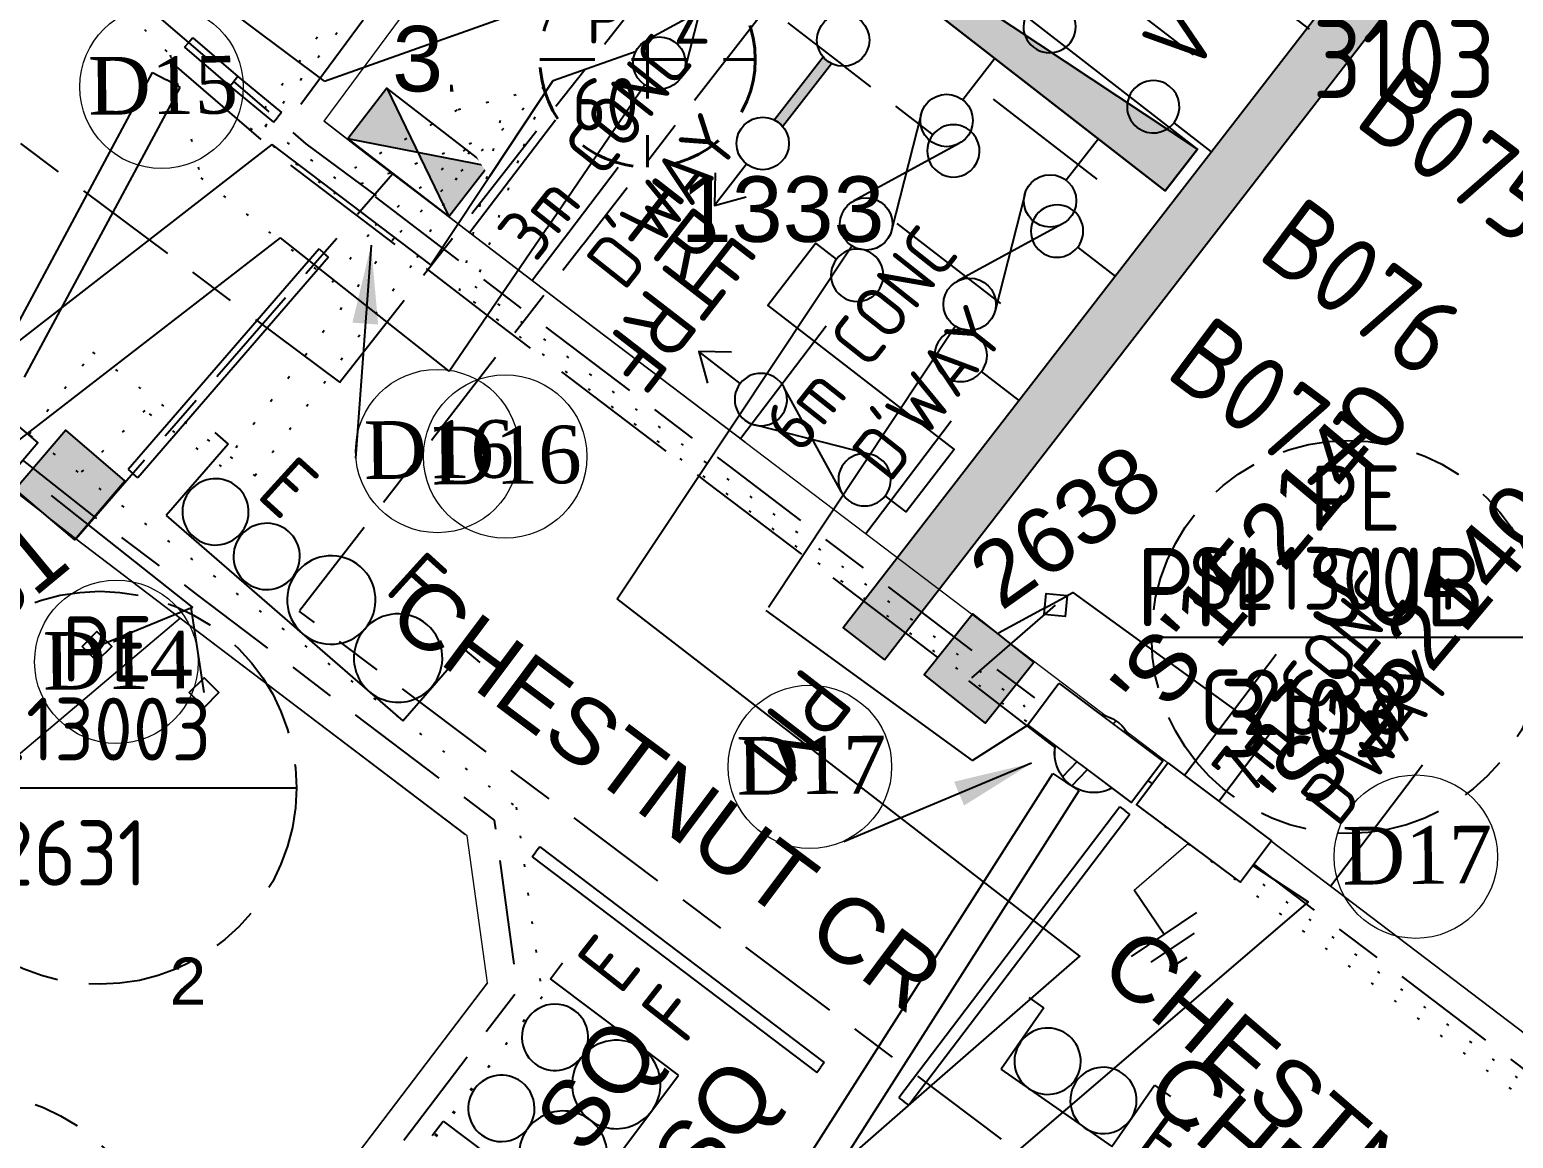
# Model space of a CAD drawing. Header units: metres. Extents: x 298214 to 299272, y 6265564 to 6266203.
# Drawn here: x 298775.7 to 298832.3, y 6265861.8 to 6265904.1 of the extents above; entities that cross this region are included whole.
import ezdxf
from ezdxf.enums import TextEntityAlignment as Align

# ---------------------------------------------------------------- set-up
doc = ezdxf.new("R2010")
doc.units = ezdxf.units.M
for name, pattern in [('Cable Exist UG', [8.2, 4, -1.2, 1.8, -1.2]), ('Cable Remove', [2, 0, -2]), ('Dash', [5, 3, -2]), ('IE Trench LV', [6.5, 5, -1.5]), ('IECLCHAINA', [8.2, 4, -1.2, 1.8, -1.2])]:
    doc.linetypes.add(name, pattern=pattern)
doc.layers.get('0').update_dxf_attribs({"color": 6})
doc.layers.add('Cadastre Land Parcels_SP_EXT', color=9, linetype='Continuous', lineweight=5)
doc.layers.add('Cadastre Roads_SP_EXT', color=9, linetype='Continuous', lineweight=5)
for name, color, linetype in [('Duct_SP_NEW', 2, 'Continuous'), ('Equip_LV_EXT', 7, 'Continuous'), ('Equip_LV_NEW', 2, 'Continuous'), ('Equip_SL_EXT', 7, 'Continuous'), ('Mains_LV_EXT', 7, 'Continuous'), ('Mains_LV_New_T8', 2, 'Continuous'), ('Mains_LV_NEW_T84', 2, 'Continuous'), ('Mains_SL_EXT', 7, 'Continuous'), ('Notes_HV_MISC', 7, 'Continuous'), ('Notes_LV_MISC', 7, 'Continuous'), ('NOTES_SL_EXT', 7, 'Continuous'), ('Notes_SL_MISC', 7, 'Continuous'), ('Notes_SP_EXT', 7, 'Continuous'), ('Notes_SP_MISC', 7, 'Continuous'), ('Services_SP_EXT', 7, 'Continuous'), ('Sub_LV_NEW', 2, 'Continuous'), ('Sub_SP_EXT', 7, 'Continuous'), ('SupportsUG_SP_LV_NEW', 2, 'Continuous'), ('SupportsUG_SP_LV_SL_EXT', 7, 'Continuous'), ('Trench_SP_NEW', 2, 'Continuous'), ('UG_Details_SP_MISC', 7, 'Continuous')]:
    doc.layers.add(name, color=color, linetype=linetype)
doc.layers.add('Features_HIDE', color=1, linetype='Continuous', plot=False)
doc.layers.get('Features_HIDE').off()
doc.styles.add('COLUMN_LABEL', font='arial.ttf')
doc.styles.add('iecISOCP', font='isocp.shx')
doc.styles.add('iecNAME', font='times.ttf')
doc.styles.add('iecRoadName', font='arial.ttf', dxfattribs={"height": 3.5})
doc.styles.add('IESYMBOL1', font='isocp.shx')
doc.styles.add('POLE_LABEL', font='arial.ttf')
doc.styles.add('SLCP_LABEL', font='arial.ttf', dxfattribs={"height": 3.5})
doc.styles.get("Standard").update_dxf_attribs({"font": 'arial.ttf'})
doc.linetypes.add('IECLCABS1', pattern='A,7,-0.5,["/",Standard,S=1.5,R=0,X=0.2,Y=-0.7],-1.8', length=9.3)
doc.linetypes.add('IECLCABX1', pattern='A,7,-0.25,["x",Standard,S=2,R=0,X=0.2,Y=-0.8],-2.1', length=9.35)
doc.dimstyles.new('UGT1', dxfattribs={"dimtxt": 2.5, "dimasz": 2, "dimexe": 1.25, "dimexo": 0.625, "dimgap": 1, "dimtad": 1, "dimjust": 1, "dimlfac": 1000, "dimtxsty": 'iecISOCP', "dimblk1": 'M05', "dimblk2": 'NONE', "dimsah": 1, "dimcen": 0, "dimse1": 1, "dimse2": 1, "dimadec": 0, "dimazin": 0, "dimtfac": 1, "dimtmove": 0, "dimatfit": 3, "dimfxl": 1, "dimarcsym": 0})

# ---------------------------------------------------------------- blocks, each defined once
blk = doc.blocks.new('SUB_PADMOUNT_EXT')
for points in [[(0, 0), (-3.84, 1.92), (-3.84, -1.92)], [(0, 0), (3.84, 1.92), (3.84, -1.92)]]:
    blk.add_hatch(color=256).paths.add_polyline_path(points)
for p, q in [((3.84, 1.92), (-3.84, -1.92)), ((-3.84, 1.92), (3.84, -1.92))]:
    blk.add_line(p, q)
blk.add_lwpolyline([(-3.84, -1.92), (3.84, -1.92), (3.84, 1.92), (-3.84, 1.92)], close=True)
for tag, height, flags, p in [('ASSET_NUM', 3.5, 8, (2, 2)), ('STREET_CODE', 0.2, 9, (1.5, 0)), ('OPERATING_VOLTAGE', 0.2, 9, (1.5, -0.6)), ('ORIENTATION', 0.2, 9, (1.5, -0.8)), ('CONSTRUCTED_VOLTAGE', 0.2, 9, (1.5, -0.2)), ('NO_PHASES', 0.2, 9, (1.5, -0.4)), ('OWNED_BY', 0.2, 9, (1.5, -1)), ('OPERATED_BY', 0.2, 9, (1.5, -1.2)), ('SECONDARY_VOLTAGE', 0.2, 9, (1.5, -1.6)), ('STATE', 0.2, 9, (1.5, -1.8)), ('MAINTAINED_BY', 0.2, 9, (1.5, -1.4)), ('SUBSTATION_TYPE', 0.2, 9, (1.5, -2.2)), ('USAGE', 0.2, 9, (1.5, -2.4)), ('PARENT', 0.2, 9, (1.5, -2)), ('LEGEND', 0.2, 9, (1.5, -2.6)), ('Z', 0.2, 1, (1.5, -3.6)), ('STREETNAME', 0.2, 9, (1.5, -3)), ('SUBURB', 0.2, 9, (1.5, -3.2)), ('LOCATION', 0.2, 9, (1.5, -2.8)), ('NOTES', 0.2, 9, (1.5, -3.4))]:
    blk.add_attdef(tag, text='', height=height, dxfattribs=dict(flags=flags)).set_placement(p, align=Align.MIDDLE_LEFT)
blk = doc.blocks.new('COLUMN_EXT')
blk.add_hatch(color=256).paths.add_polyline_path([(-1.485, 1.485), (-1.485, -1.485), (1.485, -1.485), (1.485, 1.485)])
blk.add_lwpolyline([(-1.485, -1.485), (1.485, -1.485), (1.485, 1.485), (-1.485, 1.485)], close=True)
for tag, height, style, flags, p in [('ASSET_NUM', 2.5, 'COLUMN_LABEL', 8, (2, 2)), ('STRUCTURE_PLANT_NUMBER', 0.2, 'POLE_LABEL', 9, (1.813, 0.031)), ('STREET_CODE', 0.2, 'COLUMN_LABEL', 9, (1.813, -0.2))]:
    blk.add_attdef(tag, text='', height=height, dxfattribs=dict(style=style, flags=flags)).set_placement(p, align=Align.MIDDLE_LEFT)
at = {"flags": 9}
for tag, p in [('OWNED_BY', (1.813, -0.6)), ('COLUMN_TYPE', (1.813, -0.4)), ('STATE', (1.813, -0.8)), ('USAGE', (1.813, -1)), ('LEGEND', (1.813, -1.2)), ('STREETNAME', (1.813, -1.6)), ('SUBURB', (1.813, -1.8)), ('LOCATION', (1.813, -1.4)), ('NOTES', (1.813, -2))]:
    blk.add_attdef(tag, text='', height=0.2, dxfattribs=at).set_placement(p, align=Align.MIDDLE_LEFT)
at = {"flags": 1}
blk.add_attdef('Z', (1.813, -2.351), '', height=0.2, dxfattribs=at)
blk = doc.blocks.new('CCP_EXT')
at = {"flags": 9}
for tag, p in [('OWNED_BY', (0, -1)), ('USAGE', (0, -1.2)), ('STATE', (0, -1.8)), ('LEGEND', (0, -1.4)), ('LIFE_SUPPORT', (0, -1.6)), ('NOTES', (0, -2))]:
    blk.add_attdef(tag, text='', height=0.2, dxfattribs=at).set_placement(p, align=Align.MIDDLE_LEFT)
blk.add_wipeout([(0, 0.566), (0.566, 0), (0, -0.566), (-0.566, 0)])
blk.add_lwpolyline([(-0.566, 0), (0, 0.566), (0.566, 0), (0, -0.566), (-0.566, 0)])
at = {"flags": 1}
blk.add_attdef('Z', (0, 0), '', height=0.2, dxfattribs=at)
at = {"flags": 9}
for tag, p in [('CCP_TYPE', (0, 0)), ('OPERATING_VOLTAGE', (0, -0.6)), ('CONSTRUCTED_VOLTAGE', (0, -0.2)), ('NO_PHASES', (0, -0.4)), ('ORIENTATION', (0, -0.8))]:
    blk.add_attdef(tag, text='', height=0.2, dxfattribs=at).set_placement(p, align=Align.MIDDLE_LEFT)
blk = doc.blocks.new('SLCP_ZELL_EXT')
blk.add_wipeout([(-0.236, 7.5), (-0.706, 7.47), (-1.174, 7.411), (-1.637, 7.323), (-2.093, 7.206), (-2.542, 7.06), (-2.98, 6.887), (-3.407, 6.686), (-3.82, 6.459), (-4.218, 6.206), (-4.599, 5.929), (-4.962, 5.629), (-5.306, 5.306), (-5.629, 4.962), (-5.929, 4.599), (-6.206, 4.218), (-6.459, 3.82), (-6.686, 3.407), (-6.887, 2.98), (-7.06, 2.542), (-7.206, 2.093), (-7.323, 1.637), (-7.411, 1.174), (-7.47, 0.706), (-7.5, 0.236), (-7.5, -0.236), (-7.47, -0.706), (-7.411, -1.174), (-7.323, -1.637), (-7.206, -2.093), (-7.06, -2.542), (-6.887, -2.98), (-6.686, -3.407), (-6.459, -3.82), (-6.206, -4.218), (-5.929, -4.599), (-5.629, -4.962), (-5.306, -5.306), (-4.962, -5.629), (-4.599, -5.929), (-4.218, -6.206), (-3.82, -6.459), (-3.407, -6.686), (-2.98, -6.887), (-2.542, -7.06), (-2.093, -7.206), (-1.637, -7.323), (-1.174, -7.411), (-0.706, -7.47), (-0.236, -7.5), (0.236, -7.5), (0.706, -7.47), (1.174, -7.411), (1.637, -7.323), (2.093, -7.206), (2.542, -7.06), (2.98, -6.887), (3.407, -6.686), (3.82, -6.459), (4.218, -6.206), (4.599, -5.929), (4.962, -5.629), (5.306, -5.306), (5.629, -4.962), (5.929, -4.599), (6.206, -4.218), (6.459, -3.82), (6.686, -3.407), (6.887, -2.98), (7.06, -2.542), (7.206, -2.093), (7.323, -1.637), (7.411, -1.174), (7.47, -0.706), (7.5, -0.236), (7.5, 0.236), (7.47, 0.706), (7.411, 1.174), (7.323, 1.637), (7.206, 2.093), (7.06, 2.542), (6.887, 2.98), (6.686, 3.407), (6.459, 3.82), (6.206, 4.218), (5.929, 4.599), (5.629, 4.962), (5.306, 5.306), (4.962, 5.629), (4.599, 5.929), (4.218, 6.206), (3.82, 6.459), (3.407, 6.686), (2.98, 6.887), (2.542, 7.06), (2.093, 7.206), (1.637, 7.323), (1.174, 7.411), (0.706, 7.47), (0.236, 7.5)])
at = {"linetype": 'Dash', "lineweight": 40, "ltscale": 0.7}
for p, q in [((0, 4.109), (0, -4.109)), ((-4.109, 0), (4.109, 0))]:
    blk.add_line(p, q, dxfattribs=at)
blk.add_circle((0, 0), 4.109, dxfattribs=at)
at = {"lineweight": 40, "style": 'IESYMBOL1'}
for s, p in [('P', (-1.604, 0)), ('Z', (1.702, 0)), ('60', (-1.612, -3.312))]:
    blk.add_text(s, height=2, dxfattribs=at).set_placement(p, align=Align.BOTTOM_CENTER)
at = {"style": 'SLCP_LABEL'}
for tag, height, flags, p in [('ASSET_NUM', 2.5, 8, (2, 2)), ('STREET_CODE', 0.2, 9, (0, -0.2))]:
    blk.add_attdef(tag, text='', height=height, dxfattribs=dict(at, flags=flags)).set_placement(p, align=Align.MIDDLE_LEFT)
at = {"flags": 1}
blk.add_attdef('Z', (0, 0), '', height=0.2, dxfattribs=at)
at = {"flags": 9}
for tag, p in [('CONSTRUCTED_VOLTAGE', (0, -0.4)), ('CONTROL_TYPE', (0, -0.6)), ('OPERATING_VOLTAGE', (0, -1)), ('ORIENTATION', (0, -1.2)), ('NO_PHASES', (0, -0.8)), ('OWNED_BY', (0, -1.4)), ('USAGE', (0, -1.6)), ('LOCATION', (0, -1.8)), ('STATE', (0, -2)), ('NOTES', (0, -2.2))]:
    blk.add_attdef(tag, text='', height=0.2, dxfattribs=at).set_placement(p, align=Align.MIDDLE_LEFT)
blk = doc.blocks.new('d2212')
at = {"layer": 'Notes_SP_EXT', "color": 1}
for p, q in [((298848.042, 6265874.283), (298848.502, 6265874.285)), ((298848.507, 6265874.285), (298848.511, 6265872.388)), ((298851.946, 6265873.521), (298851.942, 6265874.293)), ((298851.943, 6265874.293), (298852.443, 6265874.295)), ((298851.951, 6265872.396), (298851.946, 6265873.521)), ((298848.511, 6265872.384), (298851.951, 6265872.392))]:
    blk.add_line(p, q, dxfattribs=at)
for points in [[(298848.522, 6265873.233, 1), (298850.21, 6265873.23, 1)], [(298850.257, 6265873.233, 1), (298851.944, 6265873.23, 1)]]:
    blk.add_lwpolyline(points, format="xyb", close=True, dxfattribs=at)
at = {"layer": 'Notes_SP_MISC', "linetype": 'Continuous', "insert": (298852.94, 6265873.193), "char_height": 1.5, "width": 1.93709, "attachment_point": 5, "rotation": 358.6592, "style": 'iecISOCP'}
blk.add_mtext('E', dxfattribs=at)
blk = doc.blocks.new('d221')
at = {"layer": 'Notes_SP_EXT', "color": 1}
for p, q in [((298834.428, 6265877.275), (298834.888, 6265877.275)), ((298834.889, 6265877.275), (298834.879, 6265873.193)), ((298839.421, 6265874.31), (298839.426, 6265877.263)), ((298839.428, 6265877.263), (298839.928, 6265877.262)), ((298839.419, 6265873.185), (298839.421, 6265874.31)), ((298834.879, 6265873.193), (298839.419, 6265873.185))]:
    blk.add_line(p, q, dxfattribs=at)
for points in [[(298835.193, 6265876.285, 1), (298836.881, 6265876.282, 1)], [(298837.458, 6265876.28, 1), (298839.146, 6265876.277, 1)], [(298834.901, 6265874.317, 1), (298837.151, 6265874.313, 1)], [(298837.151, 6265874.313, 1), (298839.401, 6265874.309, 1)]]:
    blk.add_lwpolyline(points, format="xyb", close=True, dxfattribs=at)
at = {"layer": 'Notes_SP_MISC', "linetype": 'Continuous', "char_height": 1.5, "width": 1.93709, "attachment_point": 5, "rotation": 358.6592, "style": 'iecISOCP'}
for s, insert in [('E', (298840.623, 6265876.311)), ('F', (298840.59, 6265874.254))]:
    blk.add_mtext(s, dxfattribs=dict(at, insert=insert))
blk = doc.blocks.new('d220')
at = {"layer": 'Notes_SP_EXT', "color": 1}
for p, q in [((298832.731, 6265884.977), (298833.191, 6265884.976)), ((298833.191, 6265884.976), (298833.181, 6265882.573)), ((298841.154, 6265883.69), (298841.159, 6265884.965)), ((298841.163, 6265884.965), (298841.663, 6265884.964)), ((298841.152, 6265882.565), (298841.154, 6265883.69)), ((298833.181, 6265882.573), (298841.152, 6265882.559))]:
    blk.add_line(p, q, dxfattribs=at)
for points in [[(298836.641, 6265883.698, 1), (298838.891, 6265883.693, 1)], [(298838.891, 6265883.693, 1), (298841.141, 6265883.689, 1)], [(298833.226, 6265883.464, 1), (298834.913, 6265883.461, 1)], [(298834.952, 6265883.459, 1), (298836.64, 6265883.456, 1)]]:
    blk.add_lwpolyline(points, format="xyb", close=True, dxfattribs=at)
at = {"layer": 'Notes_SP_MISC', "linetype": 'Continuous', "char_height": 1.5, "width": 1.93709, "attachment_point": 5, "rotation": 358.6592, "style": 'iecISOCP'}
for s, insert in [('E', (298835.065, 6265885.155)), ('F', (298839.122, 6265885.456))]:
    blk.add_mtext(s, dxfattribs=dict(at, insert=insert))
blk = doc.blocks.new('PILLAR_NEW')
for tag, height, flags, p in [('ASSET_NUM', 2.5, 8, (2, 4)), ('STREET_CODE', 0.2, 9, (1.5, 2)), ('OWNED_BY', 0.2, 9, (1.5, 1.8)), ('OPERATED_BY', 0.2, 9, (1.5, 1.6))]:
    blk.add_attdef(tag, text='', height=height, dxfattribs=dict(flags=flags)).set_placement(p, align=Align.MIDDLE_LEFT)
blk.add_wipeout([(-2.475, 0.99), (2.475, 0.99), (2.475, -0.99), (-2.475, -0.99)])
at = {"lineweight": -3}
blk.add_lwpolyline([(-2.475, 0.99), (2.475, 0.99), (2.475, -0.99), (-2.475, -0.99)], close=True, dxfattribs=at)
for tag, flags, p in [('STATE', 9, (1.5, 1.2)), ('MAINTAINED_BY', 9, (1.5, 1.4)), ('SUPPORT_TYPE', 9, (1.5, 1)), ('USAGE', 9, (1.5, 0.8)), ('LEGEND', 9, (1.5, 0.6)), ('SUBURB', 9, (1.5, 0.2)), ('STREETNAME', 9, (1.5, 0)), ('PARENT', 9, (1.5, 0.4)), ('Z', 1, (1.5, -0.6)), ('LOCATION', 9, (1.5, -0.2)), ('NOTES', 9, (1.5, -0.4))]:
    blk.add_attdef(tag, text='', height=0.2, dxfattribs=dict(flags=flags)).set_placement(p, align=Align.MIDDLE_LEFT)
blk = doc.blocks.new('_None')
blk = doc.blocks.new('M05')
blk.add_hatch(color=256).paths.add_polyline_path([(-2, 0), (-0.701, -0.75), (-0.701, 0.75)])
at = {"color": 1}
blk.add_lwpolyline([(-0.701, 0.75), (-0.701, -0.75), (-2, 0)], close=True, dxfattribs=at)
blk = doc.blocks.new('H_AAABC')
blk.add_hatch(color=256).paths.add_polyline_path([(-4.674, 209.099), (-4.674, 207.096), (29.004, 207.096), (29.004, 209.099)])
for p, q in [((0.054, 207.188), (0.054, 205.408)), ((6.037, 207.096), (6.037, 205.287)), ((12.037, 207.115), (12.037, 205.287)), ((18.037, 207.104), (18.037, 205.287)), ((-2.397, 204.427), (-2.397, 199.525)), ((3.537, 204.287), (3.537, 199.287)), ((9.537, 204.287), (9.537, 199.287)), ((15.537, 204.287), (15.537, 199.287)), ((24.954, 203.887), (23.121, 199.687)), ((23.121, 203.887), (24.954, 199.687)), ((24.037, 198.287), (24.037, 196.29))]:
    blk.add_line(p, q)
blk.add_lwpolyline([(29.004, 209.099), (-4.674, 209.099), (-4.674, 207.096), (29.004, 207.096)], close=True)
for points in [[(18.037, 198.287), (18.037, 197.295), (21.037, 197.295), (21.037, 206.287), (24.037, 206.287), (24.037, 205.287)], [(23.287, 197.29), (24.037, 196.29), (24.787, 197.29)]]:
    blk.add_lwpolyline(points)
for points in [[(-0.926, 204.427, 1), (1.034, 204.427, 1)], [(5.037, 204.287, 1), (7.037, 204.287, 1)], [(11.037, 204.287, 1), (13.037, 204.287, 1)], [(17.037, 204.287, 1), (19.037, 204.287, 1)], [(23.037, 204.287, 1), (25.037, 204.287, 1)], [(-0.926, 199.525, 1), (1.034, 199.525, 1)], [(5.037, 199.287, 1), (7.037, 199.287, 1)], [(11.037, 199.287, 1), (13.037, 199.287, 1)], [(17.037, 199.287, 1), (19.037, 199.287, 1)], [(23.037, 199.287, 1), (25.037, 199.287, 1)]]:
    blk.add_lwpolyline(points, format="xyb", close=True)
at = {"color": 7, "style": 'IESYMBOL1'}
for s, p in [('H', (-7.469, 207.998)), ('PM', (33.036, 208.003)), ('TRF', (24.037, 194.49))]:
    blk.add_text(s, height=2.5, dxfattribs=at).set_placement(p, align=Align.MIDDLE_CENTER)
blk = doc.blocks.new('LV_UG_LINKS_CLOSED_NEW')
for tag, flags, p in [('OPERATED_BY', 9, (1.5, -2)), ('MAINTAINED_BY', 9, (1.5, -2.2)), ('TYPE', 9, (1.5, -2.6)), ('Z', 1, (1.5, -2.8)), ('NUMBER_OF_PHASES', 9, (1.5, -2.4))]:
    blk.add_attdef(tag, text='', height=0.2, dxfattribs=dict(flags=flags)).set_placement(p, align=Align.MIDDLE_LEFT)
blk.add_wipeout([(-1.056, 1.057), (-1.18, 0.916), (-1.286, 0.761), (-1.371, 0.594), (-1.435, 0.417), (-1.476, 0.234), (-1.493, 0.047), (-1.487, -0.14), (-1.458, -0.326), (-1.406, -0.506), (-1.331, -0.678), (-1.236, -0.839), (-1.121, -0.988), (-0.988, -1.12), (-0.84, -1.235), (-0.679, -1.331), (-0.506, -1.406), (-0.326, -1.458), (-0.141, -1.487), (0.047, -1.493), (0.233, -1.476), (0.416, -1.435), (0.593, -1.371), (0.76, -1.286), (0.915, -1.181), (1.056, -1.057), (1.18, -0.916), (1.286, -0.761), (1.371, -0.594), (1.435, -0.417), (1.476, -0.234), (1.493, -0.047), (1.487, 0.14), (1.458, 0.326), (1.406, 0.506), (1.331, 0.678), (1.236, 0.839), (1.121, 0.988), (0.988, 1.12), (0.84, 1.235), (0.679, 1.331), (0.506, 1.406), (0.326, 1.458), (0.141, 1.487), (-0.047, 1.493), (-0.233, 1.476), (-0.416, 1.435), (-0.593, 1.371), (-0.76, 1.286), (-0.915, 1.181)])
for p, q in [((-0.25, -1.479), (-0.25, 1.479)), ((0.25, -1.479), (0.25, 1.479))]:
    blk.add_line(p, q)
blk.add_circle((0, 0), 1.5)
at = {"flags": 9}
for tag, p in [('ACTUAL_STATUS', (1.5, 0)), ('OPERATING_VOLTAGE', (1.5, -0.6)), ('CONSTRUCTED_VOLTAGE', (1.5, -0.2)), ('NO_PHASES', (1.5, -0.4)), ('ORIENTATION', (1.5, -0.8)), ('STATE', (1.5, -1)), ('SWITCH_TYPE', (1.5, -1.2)), ('OWNED_BY', (1.5, -1.8)), ('USAGE', (1.5, -1.4)), ('NOTES', (1.5, -1.6))]:
    blk.add_attdef(tag, text='', height=0.2, dxfattribs=at).set_placement(p, align=Align.MIDDLE_LEFT)
blk = doc.blocks.new('6707')
at = {"layer": 'Sub_LV_NEW'}
for points in [[(297805.745, 6266056.933), (297813.451, 6266031.421), (297815.368, 6266032.001)], [(297805.874, 6266042.741, -0.101021), (297805.759, 6266043.124), (297802.848, 6266042.245, -0.101021), (297802.964, 6266041.862)]]:
    blk.add_hatch(color=256, dxfattribs=at).paths.add_polyline_path(points)
for p, q in [((297806.734, 6266053.656), (297804.82, 6266053.078)), ((297803.215, 6266053.55), (297799.724, 6266050.581)), ((297803.745, 6266051.796), (297799.194, 6266052.336)), ((297804.661, 6266048.764), (297801.17, 6266045.795)), ((297808.18, 6266048.87), (297806.266, 6266048.291)), ((297805.191, 6266047.009), (297800.64, 6266047.549)), ((297809.626, 6266044.083), (297807.712, 6266043.505)), ((297801.011, 6266041.481), (297799.099, 6266040.903)), ((297807.552, 6266039.191), (297804.062, 6266036.222)), ((297811.072, 6266039.297), (297809.157, 6266038.719)), ((297808.082, 6266037.436), (297803.532, 6266037.977)), ((297808.998, 6266034.405), (297805.508, 6266031.436)), ((297812.518, 6266034.511), (297810.603, 6266033.932)), ((297809.528, 6266032.65), (297804.977, 6266033.19))]:
    blk.add_line(p, q, dxfattribs=at)
for points in [[(297805.745, 6266056.933), (297813.451, 6266031.421), (297815.368, 6266032.001), (297807.662, 6266057.512)], [(297805.745, 6266056.933), (297815.368, 6266032.001), (297813.451, 6266031.421)]]:
    blk.add_lwpolyline(points, close=True, dxfattribs=at)
blk.add_lwpolyline([(297802.964, 6266041.862), (297805.874, 6266042.741, -0.101021), (297805.759, 6266043.124), (297802.848, 6266042.245, -0.101021)], format="xyb", close=True, dxfattribs=at)
blk.add_lwpolyline([(297799.839, 6266041.91), (297799.099, 6266040.903), (297800.273, 6266040.475)], dxfattribs=at)
for centre in [(297803.863, 6266052.789), (297799.076, 6266051.343), (297805.308, 6266048.002), (297800.522, 6266046.556), (297806.754, 6266043.216), (297801.968, 6266041.77), (297808.2, 6266038.429), (297803.414, 6266036.984), (297809.646, 6266033.643), (297804.86, 6266032.197)]:
    blk.add_circle(centre, 1, dxfattribs=at)
at = {"layer": 'Sub_LV_NEW', "color": 7, "style": 'IESYMBOL1'}
for s, rotation, p in [('R', 16.808, (297811.328, 6266055.045)), ('S', 16.808, (297812.817, 6266050.517)), ('T', 16.808, (297814.222, 6266045.496)), ('TRF', 286.808, (297797.376, 6266040.383)), ('U', 16.808, (297815.641, 6266040.861)), ('V', 16.808, (297817.32, 6266035.859))]:
    blk.add_text(s, height=2.5, rotation=rotation, dxfattribs=at).set_placement(p, align=Align.MIDDLE_CENTER)
blk = doc.blocks.new('Earth')
for p, q in [((170.113, 339.377), (170.113, 341.421)), ((168.613, 339.377), (171.613, 339.377)), ((169.113, 338.777), (171.113, 338.777)), ((169.863, 338.177), (170.363, 338.177))]:
    blk.add_line(p, q)

msp = doc.modelspace()

# ---------------------------------------------------------------- linework, layer by layer
at = {"layer": 'Cadastre Land Parcels_SP_EXT', "linetype": 'Continuous'}
msp.add_lwpolyline([(298786.961, 6265900.601), (298786.977, 6265900.587), (298788.614, 6265899.315), (298791.561, 6265897.075), (298796.11, 6265893.597), (298803.044, 6265888.332), (298822.721, 6265873.395), (298863.223, 6265842.654)], dxfattribs=at)
for points in [[(298771.222, 6265889.796), (298769.322, 6265891.515), (298767.384, 6265893.353), (298744.045, 6265874.893), (298759.576, 6265863.101), (298781.485, 6265881.622), (298777.503, 6265884.646), (298775.395, 6265886.287), (298773.329, 6265887.98), (298771.303, 6265889.722), (298771.222, 6265889.796)], [(298778.688, 6265848.59), (298793.202, 6265867.704), (298792.436, 6265873.306), (298781.485, 6265881.622), (298759.576, 6265863.101), (298778.688, 6265848.59)]]:
    msp.add_lwpolyline(points, close=True, dxfattribs=at)
at = {"layer": 'Cadastre Roads_SP_EXT', "linetype": 'Continuous'}
for points in [[(298786.973, 6265900.59), (298786.977, 6265900.587), (298794.106, 6265910.237), (298805.805, 6265921.575), (298807.646, 6265922.891), (298808.548, 6265923.537), (298828.551, 6265934.131), (298829.847, 6265934.941), (298831.1, 6265935.817), (298832.306, 6265936.757), (298833.461, 6265937.759)], [(298803.034, 6265888.318), (298803.044, 6265888.332), (298796.11, 6265893.597), (298791.561, 6265897.075), (298788.614, 6265899.315), (298786.977, 6265900.587)], [(298897.054, 6265797.34), (298887.21, 6265815.014), (298885.896, 6265817.296), (298884.515, 6265819.536), (298883.067, 6265821.736), (298881.556, 6265823.89), (298879.982, 6265826), (298878.346, 6265828.063), (298876.65, 6265830.076), (298874.895, 6265832.04), (298873.084, 6265833.949), (298871.216, 6265835.805), (298869.295, 6265837.605), (298867.322, 6265839.347), (298865.298, 6265841.03), (298863.223, 6265842.654), (298822.721, 6265873.395), (298822.721, 6265873.395)], [(298793.202, 6265867.704), (298778.688, 6265848.59), (298764.176, 6265829.475), (298764.176, 6265829.475)]]:
    msp.add_lwpolyline(points, dxfattribs=at)
at = {"layer": 'Duct_SP_NEW'}
for p, q in [((298780.431, 6265902.448), (298780.959, 6265902.164)), ((298781.488, 6265901.88), (298780.959, 6265902.164)), ((298805.462, 6265861.081), (298814.773, 6265875.687)), ((298814.773, 6265875.687), (298815.279, 6265875.364)), ((298815.785, 6265875.042), (298815.279, 6265875.364)), ((298806.473, 6265860.436), (298815.785, 6265875.042))]:
    msp.add_line(p, q, dxfattribs=at)
at = {"layer": 'Mains_LV_EXT', "linetype": 'Cable Remove', "ltscale": 0.5}
msp.add_lwpolyline([(298814.656, 6265877.009), (298844.867, 6265854.078)], dxfattribs=at)
at = {"layer": 'Mains_LV_NEW_T84', "color": 2, "linetype": 'IECLCABX1', "flags": 128}
for points in [[(298786.989, 6265902.12), (298782.752, 6265905.302)], [(298791.048, 6265895.101), (298784.995, 6265899.699)], [(298803.933, 6265882.04), (298811.051, 6265892.766)]]:
    msp.add_lwpolyline(points, dxfattribs=at)
at = {"layer": 'Mains_SL_EXT', "linetype": 'Cable Remove', "ltscale": 0.5}
msp.add_lwpolyline([(298844.867, 6265854.078), (298843.88, 6265855.405), (298816.206, 6265876.499), (298814.656, 6265877.009)], dxfattribs=at)
at = {"layer": 'Notes_HV_MISC', "linetype": 'Cable Exist UG'}
msp.add_lwpolyline([(298812.817, 6265861.734), (298786.022, 6265881.888)], dxfattribs=at)
at = {"layer": 'Notes_LV_MISC', "lineweight": 0}
for centre in [(298780.774, 6265901.898), (298793.883, 6265887.787)]:
    msp.add_circle(centre, 3.118, dxfattribs=at)
at = {"layer": 'Notes_SL_MISC', "color": 7, "linetype": 'Continuous'}
msp.add_line((298770.918, 6265875.144), (298785.918, 6265875.144), dxfattribs=at)
at = {"layer": 'Notes_SL_MISC', "color": 7, "linetype": 'IECLCHAINA'}
msp.add_circle((298773.343, 6265856.032), 7.5, dxfattribs=at)
at = {"layer": 'Notes_SP_EXT'}
for p, q in [((298806.123, 6265892.764), (298802.862, 6265888.47)), ((298810.901, 6265889.135), (298807.641, 6265884.842))]:
    msp.add_line(p, q, dxfattribs=at)
at = {"layer": 'Notes_SP_EXT', "lineweight": 0}
for centre in [(298791.295, 6265887.999), (298805.51, 6265875.948)]:
    msp.add_circle(centre, 3.118, dxfattribs=at)
at = {"layer": 'Trench_SP_NEW', "color": 4, "linetype": 'IE Trench LV', "flags": 128}
msp.add_lwpolyline([(298747.823, 6265923.895), (298749.785, 6265920.078), (298751.639, 6265916.835), (298754.737, 6265911.948), (298757.501, 6265908.479), (298761.924, 6265902.44), (298763.82, 6265900.261), (298765.815, 6265898.094), (298768.92, 6265894.929), (298771.751, 6265892.284), (298773.753, 6265890.517), (298775.44, 6265889.095), (298775.84, 6265888.777)], dxfattribs=at)
at = {"layer": 'UG_Details_SP_MISC'}
for p, q in [((298781.967, 6265903.774), (298781.81, 6265903.592)), ((298781.967, 6265903.774), (298783.689, 6265902.289)), ((298781.653, 6265903.411), (298781.81, 6265903.592)), ((298781.653, 6265903.411), (298783.379, 6265901.922)), ((298783.379, 6265901.922), (298783.534, 6265902.105)), ((298783.689, 6265902.289), (298783.534, 6265902.105)), ((298783.689, 6265902.289), (298785.353, 6265900.916)), ((298783.379, 6265901.922), (298785.048, 6265900.546)), ((298785.353, 6265900.916), (298785.2, 6265900.731)), ((298785.048, 6265900.546), (298785.2, 6265900.731)), ((298786.783, 6265895.712), (298779.501, 6265887.295)), ((298787.146, 6265895.398), (298779.863, 6265886.981)), ((298786.783, 6265895.712), (298786.964, 6265895.555)), ((298787.146, 6265895.398), (298786.964, 6265895.555)), ((298779.501, 6265887.295), (298779.682, 6265887.138)), ((298779.863, 6265886.981), (298779.682, 6265887.138)), ((298817.331, 6265874.419), (298808.903, 6265863.317)), ((298817.331, 6265874.419), (298817.522, 6265874.274)), ((298817.713, 6265874.129), (298817.522, 6265874.274)), ((298817.713, 6265874.129), (298809.286, 6265863.027)), ((298794.912, 6265872.506), (298795.057, 6265872.697)), ((298795.202, 6265872.888), (298795.057, 6265872.697)), ((298795.202, 6265872.888), (298806.058, 6265864.657)), ((298794.912, 6265872.506), (298805.768, 6265864.275)), ((298806.058, 6265864.657), (298805.913, 6265864.466)), ((298805.768, 6265864.275), (298805.913, 6265864.466)), ((298808.903, 6265863.317), (298809.094, 6265863.172)), ((298809.286, 6265863.027), (298809.094, 6265863.172))]:
    msp.add_line(p, q, dxfattribs=at)
at = {"layer": 'UG_Details_SP_MISC', "color": 7, "linetype": 'Cable Exist UG', "flags": 128}
for points in [[(298788.976, 6265897.738), (298786.293, 6265899.724), (298780.775, 6265904.486), (298776.854, 6265908.381), (298774.081, 6265911.455), (298771.442, 6265914.626), (298768.954, 6265917.941), (298767.373, 6265920.209), (298765.124, 6265923.688), (298763.059, 6265927.261), (298761.259, 6265930.68), (298759.271, 6265934.699), (298757.962, 6265937.344), (298755.435, 6265942.344), (298743.33, 6265966.924), (298738.122, 6265977.158)], [(298777.503, 6265884.646), (298789.585, 6265898.577)]]:
    msp.add_lwpolyline(points, dxfattribs=at)

# ---------------------------------------------------------------- block references
at = {"layer": 'Features_HIDE', "color": 7, "linetype": 'Cable Exist UG', "xscale": 1.5, "yscale": 1.5, "zscale": 1.5}
for name, p, rotation in [('d221', (7551599.759, 271244.559), 53.15596760148016), ('d2212', (-5470329.737, -1167542.992), 324.9152323060367)]:
    msp.add_blockref(name, p, dxfattribs=dict(at, rotation=rotation))
at = {"layer": 'Sub_SP_EXT'}
ref = msp.add_blockref('SUB_PADMOUNT_EXT', (298790.55, 6265899.394), dxfattribs=dict(at, xscale=0.6336, yscale=0.6336, zscale=0.6336, rotation=322.3328402145149))
ref.add_attrib('ASSET_NUM', '3103', dxfattribs={"layer": '0', "height": 2.5, "rotation": 359.5}).set_placement((298789.576, 6265902.983), align=Align.MIDDLE_LEFT)
at = {"layer": 'SupportsUG_SP_LV_SL_EXT'}
ref = msp.add_blockref('COLUMN_EXT', (298777.283, 6265886.698), dxfattribs=dict(at, rotation=319.5543272785169))
ref.add_attrib('ASSET_NUM', '2631', dxfattribs={"layer": '0', "height": 2.5, "rotation": 39.5865, "style": 'COLUMN_LABEL'}).set_placement((298775.807, 6265885.544), align=Align.TOP_RIGHT)
ref = msp.add_blockref('COLUMN_EXT', (298811.96, 6265879.7), dxfattribs=dict(at, rotation=141.6011299458961))
ref.add_attrib('ASSET_NUM', '2638', dxfattribs={"layer": '0', "height": 2.5, "rotation": 35.3931, "style": 'COLUMN_LABEL'}).set_placement((298811.356, 6265883.905), align=Align.TOP_LEFT)

# ---------------------------------------------------------------- texts
at = {"layer": 'Cadastre Land Parcels_SP_EXT'}
msp.add_text('2', height=1.8, dxfattribs=at).set_placement((298781.077, 6265866.865))
at = {"layer": 'Cadastre Roads_SP_EXT', "color": 1}
for s, rotation, p in [('CHESTNUT CR', 319.3212, (298816.445, 6265868.114)), ('LUDWIG SQ', 52.7938, (298792.288, 6265847.624))]:
    msp.add_text(s, height=2.5, rotation=rotation, dxfattribs=at).set_placement(p)
at = {"layer": 'Equip_LV_EXT', "color": 2, "insert": (298828.173, 6265905.468), "char_height": 3, "width": 17.77256, "attachment_point": 5, "style": 'iecISOCP'}
msp.add_mtext('PM SUB 3103', dxfattribs=at)
at = {"layer": 'Notes_HV_MISC', "color": 1}
msp.add_text('CHESTNUT CR', height=2.5, rotation=323.1927, dxfattribs=at).set_placement((298789.282, 6265881.445))
at = {"layer": 'Notes_HV_MISC', "linetype": 'Continuous', "char_height": 3, "width": 0.2, "attachment_point": 1, "rotation": 323.2695, "style": 'iecISOCP'}
for s, insert in [('B075', (298827.993, 6265902.902)), ('B076', (298824.29, 6265897.829))]:
    msp.add_mtext(s, dxfattribs=dict(at, insert=insert))
at = {"layer": 'Notes_LV_MISC', "style": 'iecNAME'}
for s, p in [('D15', (298777.981, 6265900.831)), ('D16', (298791.09, 6265886.719))]:
    msp.add_text(s, height=2.2, rotation=0.5671, dxfattribs=at).set_placement(p)
at = {"layer": 'Notes_LV_MISC', "color": 1}
for s, rotation, p in [('LUDWIG SQ', 52.7938, (298787.832, 6265849.172)), ('CHESTNUT CR', 319.3212, (298818.152, 6265863.377))]:
    msp.add_text(s, height=2.5, rotation=rotation, dxfattribs=at).set_placement(p)
at = {"layer": 'Notes_SL_MISC', "insert": (298772.744, 6265873.909), "char_height": 2.5, "width": 13.64263, "attachment_point": 1, "style": 'iecRoadName'}
msp.add_mtext('{\\Fisocp|c0;C2631}', dxfattribs=at)
at = {"layer": 'Notes_SP_EXT', "style": 'iecNAME'}
for s, p in [('D16', (298788.503, 6265886.931)), ('D17', (298802.717, 6265874.881))]:
    msp.add_text(s, height=2.2, rotation=0.5671, dxfattribs=at).set_placement(p)

# ---------------------------------------------------------------- leaders
at = {"layer": 'Notes_SP_EXT', "lineweight": 0}
for points in [[(298788.766, 6265895.854), (298788.167, 6265887.724)], [(298813.969, 6265876.082), (298806.8, 6265873.081)]]:
    msp.add_leader(points, dimstyle='UGT1', override={"dimasz": 3, "dimgap": 1, "dimtad": 0}, dxfattribs=at)

# ---------------------------------------------------------------- next in the draw order: block references
at = {"layer": 'Equip_SL_EXT'}
ref = msp.add_blockref('SLCP_ZELL_EXT', (298799.316, 6265902.946), dxfattribs=at)
ref.add_attrib('ASSET_NUM', '1333', dxfattribs={"layer": '0', "height": 2.5, "style": 'SLCP_LABEL'}).set_placement((298808.353, 6265898.482), align=Align.TOP_RIGHT)
at = {"layer": 'Services_SP_EXT', "rotation": 219.5630223467828}
msp.add_blockref('CCP_EXT', (298814.885, 6265882.122), dxfattribs=at)
at = {"layer": 'Services_SP_EXT'}
for p in [(298778.305, 6265880.539), (298782.394, 6265878.779)]:
    msp.add_blockref('CCP_EXT', p, dxfattribs=at)

# ---------------------------------------------------------------- next in the draw order: linework, layer by layer
at = {"layer": 'Cadastre Roads_SP_EXT', "linetype": 'Continuous'}
msp.add_lwpolyline([(298777.503, 6265884.646), (298781.485, 6265881.622), (298792.36, 6265873.364)], dxfattribs=at)
at = {"layer": 'Mains_LV_EXT', "linetype": 'Cable Remove', "ltscale": 0.5}
for points in [[(298737.338, 6265977.091), (298762.275, 6265926.445), (298769.721, 6265915.565), (298775.43, 6265908.737), (298781.107, 6265903.116), (298782.271, 6265898.421), (298787.28, 6265894.447), (298788.938, 6265896.601), (298792.719, 6265899.805)], [(298808.463, 6265929.809), (298804.889, 6265927.56), (298806.313, 6265924.487), (298800.671, 6265919.891), (298794.548, 6265913.622), (298788.03, 6265905.565), (298784.152, 6265900.326), (298787.345, 6265897.825), (298792.719, 6265899.805)], [(298814.656, 6265877.009), (298792.146, 6265894.11), (298793.923, 6265901.563)], [(298775.728, 6265888.64), (298778.143, 6265891.773), (298784.336, 6265887.058), (298790.53, 6265895.382), (298792.719, 6265899.805)], [(298775.754, 6265888.586), (298794.305, 6265874.407), (298795.295, 6265867.162), (298776.586, 6265842.912)]]:
    msp.add_lwpolyline(points, dxfattribs=at)
at = {"layer": 'Mains_LV_NEW_T84', "color": 2, "linetype": 'IECLCABX1', "flags": 128}
for points in [[(298786.989, 6265902.12), (298795.269, 6265905.053)], [(298795.717, 6265902.136), (298798.881, 6265903.257)], [(298791.048, 6265895.101), (298795.717, 6265902.136)], [(298791.746, 6265891.043), (298799.216, 6265901.984)], [(298791.746, 6265891.043), (298785.305, 6265896.142)], [(298798.161, 6265882.36), (298807.103, 6265895.835)]]:
    msp.add_lwpolyline(points, dxfattribs=at)
at = {"layer": 'Mains_SL_EXT', "linetype": 'Cable Remove', "ltscale": 0.5}
for points in [[(298795.372, 6265901.863), (298792.048, 6265901.009), (298787.422, 6265898.4), (298784.727, 6265900.403), (298789.624, 6265906.775), (298795.16, 6265913.707), (298799.882, 6265918.541), (298806.594, 6265924.191), (298803.979, 6265927.541), (298807.333, 6265929.586), (298808.463, 6265929.809)], [(298795.372, 6265901.863), (298789.631, 6265896.105), (298783.059, 6265887.409), (298780.13, 6265889.552), (298777.794, 6265887.265), (298777.239, 6265886.895)], [(298795.411, 6265901.778), (298794.372, 6265899.083), (298792.719, 6265894.283), (298813.654, 6265878.318), (298814.656, 6265877.009)], [(298775.754, 6265888.586), (298794.305, 6265874.407), (298795.295, 6265867.162), (298778.033, 6265844.427)]]:
    msp.add_lwpolyline(points, dxfattribs=at)
at = {"layer": 'Notes_HV_MISC', "color": 7, "linetype": 'Cable Exist UG'}
for p, q in [((298787.56, 6265890.61), (298800.871, 6265907.616)), ((298786.053, 6265881.928), (298804.061, 6265905.203)), ((298804.661, 6265904.345), (298810.208, 6265900.053))]:
    msp.add_line(p, q, dxfattribs=at)
at = {"layer": 'Notes_SP_EXT'}
for p, q in [((298795.8, 6265900.631), (298792.54, 6265896.338)), ((298798.189, 6265898.817), (298794.929, 6265894.524))]:
    msp.add_line(p, q, dxfattribs=at)
at = {"layer": 'Services_SP_EXT'}
for points in [[(298778.305, 6265880.539), (298781.957, 6265882.042), (298776.574, 6265886.307)], [(298782.394, 6265878.779), (298781.907, 6265882.024)], [(298811.687, 6265879.337), (298814.885, 6265882.122)]]:
    msp.add_lwpolyline(points, dxfattribs=at)
at = {"layer": 'Trench_SP_NEW', "color": 4, "linetype": 'IE Trench LV', "flags": 128}
msp.add_lwpolyline([(298815.529, 6265876.173), (298811.606, 6265879.196), (298806.372, 6265883.17), (298801.593, 6265886.799), (298793.64, 6265892.838), (298791.261, 6265894.672), (298785.653, 6265898.956), (298781.084, 6265902.898)], dxfattribs=at)
at = {"layer": 'UG_Details_SP_MISC', "color": 7, "linetype": 'Cable Exist UG', "flags": 128}
for points in [[(298786.089, 6265901.244), (298789.657, 6265906.066), (298793.275, 6265910.964), (298805.098, 6265922.422), (298808.608, 6265924.869)], [(298788.918, 6265897.702), (298794.37, 6265893.543), (298798.911, 6265890.089), (298802.379, 6265887.456), (298812.217, 6265879.987), (298815.736, 6265877.316), (298822.056, 6265872.519), (298842.307, 6265857.148), (298862.542, 6265841.79), (298865.606, 6265839.343), (298868.567, 6265836.779), (298871.369, 6265834.102), (298875.482, 6265829.733)]]:
    msp.add_lwpolyline(points, dxfattribs=at)
at = {"layer": 'UG_Details_SP_MISC', "color": 7, "linetype": 'IECLCHAINA', "flags": 128}
msp.add_lwpolyline([(298775.144, 6265887.901), (298778.176, 6265885.516), (298782.15, 6265882.498), (298787.626, 6265878.34), (298793.464, 6265873.907), (298794.354, 6265867.402), (298786.821, 6265857.482), (298779.565, 6265847.924), (298765.043, 6265828.816)], dxfattribs=at)

# ---------------------------------------------------------------- next in the draw order: block references
at = {"layer": 'Features_HIDE', "color": 7, "linetype": 'Cable Exist UG', "xscale": 1.5, "yscale": 1.5, "zscale": 1.5, "rotation": 319.1122784981855}
msp.add_blockref('d220', (-6192364.105, -546151.87), dxfattribs=at)

# ---------------------------------------------------------------- next in the draw order: texts
at = {"layer": 'NOTES_SL_EXT', "insert": (298776.965, 6265881.692), "char_height": 2.5, "width": 5.05471, "attachment_point": 1, "style": 'iecRoadName'}
msp.add_mtext('{\\Fisocp|c0;PE}', dxfattribs=at)
at = {"layer": 'Notes_SP_EXT', "lineweight": 0, "char_height": 2, "width": 15.06754, "attachment_point": 5, "rotation": 51.636, "style": 'iecISOCP'}
for s, insert in [("3m CONC D'WAY", (298798.6, 6265898.574)), ("6m CONC D'WAY", (298808.727, 6265891.254))]:
    msp.add_mtext(s, dxfattribs=dict(at, insert=insert))

# ---------------------------------------------------------------- next in the draw order: block references
at = {"layer": 'Equip_LV_NEW'}
ref = msp.add_blockref('PILLAR_NEW', (298820.548, 6265873.819), dxfattribs=dict(at, rotation=323.1309833879695))
ref.add_attrib('ASSET_NUM', "'S'152140", dxfattribs={"layer": 'SupportsUG_SP_LV_NEW', "height": 2.5, "rotation": 50}).set_placement((298823.39, 6265874.483), align=Align.MIDDLE_LEFT)
at = {"layer": 'Trench_SP_NEW'}
ref = msp.add_blockref('PILLAR_NEW', (298773.526, 6265889.159), dxfattribs=dict(at, rotation=139.5788073600932))
ref.add_attrib('ASSET_NUM', "'S'152139", dxfattribs={"height": 2.5, "rotation": 40}).set_placement((298761.396, 6265877.211), align=Align.MIDDLE_LEFT)

# ---------------------------------------------------------------- next in the draw order: linework, layer by layer
at = {"layer": 'Duct_SP_NEW'}
for p, q in [((298774.486, 6265891.381), (298780.431, 6265902.448)), ((298775.543, 6265890.814), (298781.488, 6265901.88))]:
    msp.add_line(p, q, dxfattribs=at)
at = {"layer": 'Mains_LV_New_T8', "linetype": 'IECLCABS1', "ltscale": 0.7}
msp.add_lwpolyline([(298812.709, 6265881.061), (298815.54, 6265882.598), (298823.035, 6265877.161), (298821.106, 6265874.621)], dxfattribs=at)
at = {"layer": 'Mains_LV_NEW_T84', "color": 2, "linetype": 'IECLCABX1', "flags": 128}
for points in [[(298774.566, 6265891.61), (298784.995, 6265899.699)], [(298774.089, 6265888.648), (298774.825, 6265888.014), (298785.305, 6265896.142)], [(298818.568, 6265875.304), (298814.605, 6265878.029), (298811.717, 6265876.193), (298803.846, 6265881.91)], [(298822.409, 6265872.175), (298824.516, 6265870.792), (298811.778, 6265859.863)]]:
    msp.add_lwpolyline(points, dxfattribs=at)
at = {"layer": 'Notes_HV_MISC', "linetype": 'Cable Exist UG'}
msp.add_lwpolyline([(298787.572, 6265890.626), (298764.695, 6265907.742)], dxfattribs=at)
at = {"layer": 'Notes_LV_MISC', "lineweight": 0}
msp.add_line((298817.885, 6265871.242), (298819.955, 6265873.027), dxfattribs=at)
for centre in [(298779.049, 6265879.952), (298828.624, 6265872.516)]:
    msp.add_circle(centre, 3.118, dxfattribs=at)
at = {"layer": 'Notes_SL_MISC', "color": 7, "linetype": 'Continuous'}
msp.add_line((298818.546, 6265880.897), (298833.546, 6265880.897), dxfattribs=at)
at = {"layer": 'Notes_SL_MISC', "color": 7, "linetype": 'IECLCHAINA'}
for centre in [(298826.046, 6265880.897), (298778.418, 6265875.144)]:
    msp.add_circle(centre, 7.5, dxfattribs=at)
at = {"layer": 'Notes_SP_EXT'}
for p, q in [((298823.303, 6265880.235), (298819.796, 6265875.615)), ((298828.878, 6265876.003), (298825.371, 6265871.383))]:
    msp.add_line(p, q, dxfattribs=at)

# ---------------------------------------------------------------- next in the draw order: block references
at = {"layer": 'Notes_HV_MISC', "lineweight": 0, "rotation": 232.2695135531918}
msp.add_blockref('H_AAABC', (298660.734, 6266030.927), dxfattribs=at)
at = {"layer": 'Notes_LV_MISC', "lineweight": 0, "rotation": 33.82964350027024}
msp.add_blockref('Earth', (298866.65, 6265492.919), dxfattribs=at)

# ---------------------------------------------------------------- next in the draw order: texts
at = {"layer": 'Notes_HV_MISC', "linetype": 'Continuous', "insert": (298820.781, 6265893.295), "char_height": 3, "width": 0.2, "attachment_point": 1, "rotation": 323.2695, "style": 'iecISOCP'}
msp.add_mtext('B077', dxfattribs=at)
at = {"layer": 'Notes_HV_MISC', "color": 2, "insert": (298824.619, 6265880.303), "char_height": 3, "width": 14.1, "attachment_point": 5, "style": 'iecISOCP'}
msp.add_mtext('PM SUB\\P3103', dxfattribs=at)
at = {"layer": 'Notes_LV_MISC', "style": 'iecNAME'}
for s, p in [('D14', (298776.256, 6265878.884)), ('D17', (298825.832, 6265871.449))]:
    msp.add_text(s, height=2.2, rotation=0.5671, dxfattribs=at).set_placement(p)
at = {"layer": 'NOTES_SL_EXT', "insert": (298824.594, 6265887.445), "char_height": 2.5, "width": 5.05471, "attachment_point": 1, "style": 'iecRoadName'}
msp.add_mtext('{\\Fisocp|c0;PE}', dxfattribs=at)
at = {"layer": 'Notes_SL_MISC', "width": 13.64263, "attachment_point": 1, "style": 'iecRoadName'}
for s, insert, char_height in [('{\\Fisocp|c0;SL13004}', (298819.974, 6265884.337), 2.4), ('{\\Fisocp|c0;C2638}', (298820.372, 6265879.662), 2.5), ('{\\Fisocp|c0;SL13003}', (298772.346, 6265878.585), 2.4)]:
    msp.add_mtext(s, dxfattribs=dict(at, insert=insert, char_height=char_height))
at = {"layer": 'Notes_SP_EXT', "lineweight": 0, "insert": (298825.836, 6265878.102), "char_height": 2, "width": 15.06754, "attachment_point": 5, "rotation": 51.636, "style": 'iecISOCP'}
msp.add_mtext("7m CONC D'WAY", dxfattribs=at)

# ---------------------------------------------------------------- next in the draw order: block references
at = {"layer": 'Mains_LV_NEW_T84', "color": 2, "linetype": 'IECLCABX1', "rotation": 316.039862941012}
msp.add_blockref('LV_UG_LINKS_CLOSED_NEW', (298816.347, 6265876.461), dxfattribs=at)

# ---------------------------------------------------------------- next in the draw order: linework, layer by layer
at = {"layer": 'Mains_LV_NEW_T84', "color": 2, "linetype": 'IECLCABX1', "flags": 128}
msp.add_lwpolyline([(298804.674, 6265859.003), (298810.074, 6265863.713), (298815.801, 6265868.722), (298798.161, 6265882.36)], dxfattribs=at)

# ---------------------------------------------------------------- next in the draw order: block references
at = {"layer": 'Trench_SP_NEW'}
ref = msp.add_blockref('PILLAR_NEW', (298816.396, 6265876.858), dxfattribs=dict(at, rotation=323.1309833879695))
ref.add_attrib('ASSET_NUM', "'S'152140", dxfattribs={"layer": 'SupportsUG_SP_LV_NEW', "height": 2.5, "rotation": 50}).set_placement((298817.782, 6265878.337), align=Align.MIDDLE_LEFT)

# ---------------------------------------------------------------- next in the draw order: block references
at = {"layer": 'Sub_LV_NEW', "rotation": 35.32572016196957}
msp.add_blockref('6707', (3679008.911, 981377.217), dxfattribs=at)

doc.saveas('drawing.dxf')
